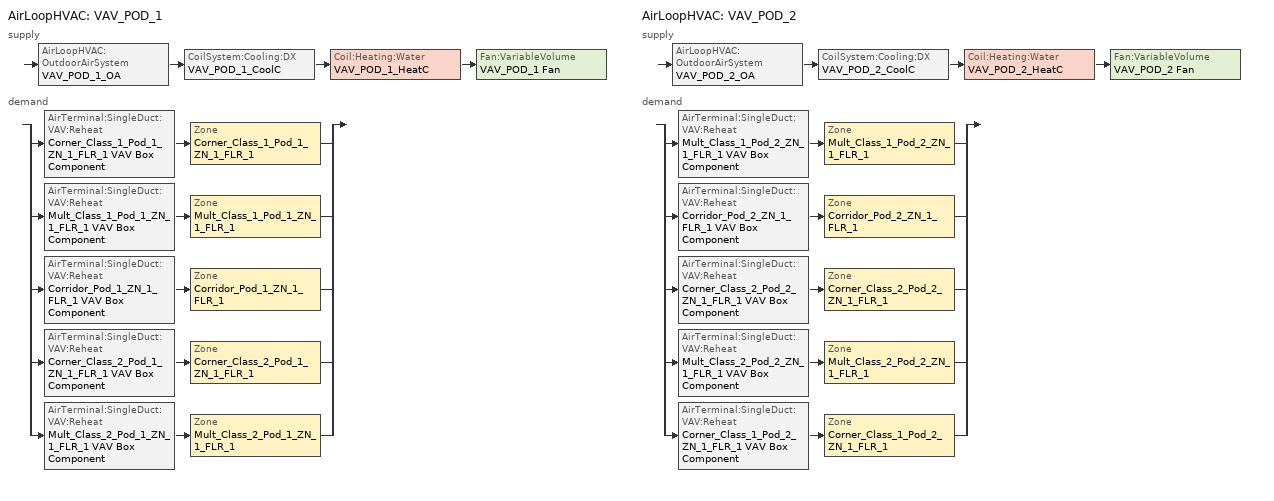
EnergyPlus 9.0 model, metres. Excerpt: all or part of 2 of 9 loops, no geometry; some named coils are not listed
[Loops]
AirLoopHVAC 'VAV_POD_1'
 supply: AirLoopHVAC:OutdoorAirSystem 'VAV_POD_1_OA' > CoilSystem:Cooling:DX 'VAV_POD_1_CoolC' > Coil:Heating:Water 'VAV_POD_1_HeatC' > Fan:VariableVolume 'VAV_POD_1 Fan'
 demand: split
  | AirTerminal:SingleDuct:VAV:Reheat 'Corner_Class_1_Pod_1_ZN_1_FLR_1 VAV Box Component' > Zone 'Corner_Class_1_Pod_1_ZN_1_FLR_1'
  | AirTerminal:SingleDuct:VAV:Reheat 'Mult_Class_1_Pod_1_ZN_1_FLR_1 VAV Box Component' > Zone 'Mult_Class_1_Pod_1_ZN_1_FLR_1'
  | AirTerminal:SingleDuct:VAV:Reheat 'Corridor_Pod_1_ZN_1_FLR_1 VAV Box Component' > Zone 'Corridor_Pod_1_ZN_1_FLR_1'
  | AirTerminal:SingleDuct:VAV:Reheat 'Corner_Class_2_Pod_1_ZN_1_FLR_1 VAV Box Component' > Zone 'Corner_Class_2_Pod_1_ZN_1_FLR_1'
  | AirTerminal:SingleDuct:VAV:Reheat 'Mult_Class_2_Pod_1_ZN_1_FLR_1 VAV Box Component' > Zone 'Mult_Class_2_Pod_1_ZN_1_FLR_1'
AirLoopHVAC 'VAV_POD_2'
 supply: AirLoopHVAC:OutdoorAirSystem 'VAV_POD_2_OA' > CoilSystem:Cooling:DX 'VAV_POD_2_CoolC' > Coil:Heating:Water 'VAV_POD_2_HeatC' > Fan:VariableVolume 'VAV_POD_2 Fan'
 demand: split
  | AirTerminal:SingleDuct:VAV:Reheat 'Mult_Class_1_Pod_2_ZN_1_FLR_1 VAV Box Component' > Zone 'Mult_Class_1_Pod_2_ZN_1_FLR_1'
  | AirTerminal:SingleDuct:VAV:Reheat 'Corridor_Pod_2_ZN_1_FLR_1 VAV Box Component' > Zone 'Corridor_Pod_2_ZN_1_FLR_1'
  | AirTerminal:SingleDuct:VAV:Reheat 'Corner_Class_2_Pod_2_ZN_1_FLR_1 VAV Box Component' > Zone 'Corner_Class_2_Pod_2_ZN_1_FLR_1'
  | AirTerminal:SingleDuct:VAV:Reheat 'Mult_Class_2_Pod_2_ZN_1_FLR_1 VAV Box Component' > Zone 'Mult_Class_2_Pod_2_ZN_1_FLR_1'
  | AirTerminal:SingleDuct:VAV:Reheat 'Corner_Class_1_Pod_2_ZN_1_FLR_1 VAV Box Component' > Zone 'Corner_Class_1_Pod_2_ZN_1_FLR_1'
[Sizing:Zone] Zone Cooling Design Supply Air Temperature Input Method=SupplyAirTemperature; Zone Cooling Design Supply Air Temperature {C}=12.8; Zone Heating Design Supply Air Temperature Input Method=SupplyAirTemperature; Zone Heating Design Supply Air Temperature {C}=40; Zone Cooling Design Supply Air Humidity Ratio {kgWater/kgDryAir}=0.0085; Zone Heating Design Supply Air Humidity Ratio {kgWater/kgDryAir}=0.008; Cooling Design Air Flow Method=DesignDay; Cooling Design Air Flow Rate {m3/s}=0; Cooling Minimum Air Flow {m3/s}=0; Cooling Minimum Air Flow Fraction=0; Heating Design Air Flow Method=DesignDay; Heating Design Air Flow Rate {m3/s}=0; Design Specification Zone Air Distribution Object=VAV_Zone_AirDistribution
Name | Design Specification Outdoor Air Object
Corner_Class_1_Pod_1_ZN_1_FLR_1 | SZ DSOA Corner_Class_1_Pod_1_ZN_1_FLR_1
Mult_Class_1_Pod_1_ZN_1_FLR_1 | SZ DSOA Mult_Class_1_Pod_1_ZN_1_FLR_1
Corridor_Pod_1_ZN_1_FLR_1 | SZ DSOA Corridor_Pod_1_ZN_1_FLR_1
Corner_Class_2_Pod_1_ZN_1_FLR_1 | SZ DSOA Corner_Class_2_Pod_1_ZN_1_FLR_1
Mult_Class_2_Pod_1_ZN_1_FLR_1 | SZ DSOA Mult_Class_2_Pod_1_ZN_1_FLR_1
Corner_Class_1_Pod_2_ZN_1_FLR_1 | SZ DSOA Corner_Class_1_Pod_2_ZN_1_FLR_1
Mult_Class_1_Pod_2_ZN_1_FLR_1 | SZ DSOA Mult_Class_1_Pod_2_ZN_1_FLR_1
Corridor_Pod_2_ZN_1_FLR_1 | SZ DSOA Corridor_Pod_2_ZN_1_FLR_1
Corner_Class_2_Pod_2_ZN_1_FLR_1 | SZ DSOA Corner_Class_2_Pod_2_ZN_1_FLR_1
Mult_Class_2_Pod_2_ZN_1_FLR_1 | SZ DSOA Mult_Class_2_Pod_2_ZN_1_FLR_1
[DesignSpecification:OutdoorAir]
Name | Outdoor Air Method | Outdoor Air Flow per Zone Floor Area {m3/s-m2} | Outdoor Air Flow per Person {m3/s-person}
SZ DSOA Corner_Class_1_Pod_1_ZN_1_FLR_1; SZ DSOA Mult_Class_1_Pod_1_ZN_1_FLR_1; SZ DSOA Corner_Class_2_Pod_1_ZN_1_FLR_1; SZ DSOA Mult_Class_2_Pod_1_ZN_1_FLR_1; SZ DSOA Corner_Class_1_Pod_2_ZN_1_FLR_1; SZ DSOA Mult_Class_1_Pod_2_ZN_1_FLR_1; SZ DSOA Corner_Class_2_Pod_2_ZN_1_FLR_1; SZ DSOA Mult_Class_2_Pod_2_ZN_1_FLR_1 | Flow/Area | 0.00187948
SZ DSOA Corridor_Pod_1_ZN_1_FLR_1; SZ DSOA Corridor_Pod_2_ZN_1_FLR_1 | Flow/Area | 0.000304781
Classroom_OA_Design_Spec | Sum | 0.00060972 | 0.00472
Corridor_OA_Design_Spec | Sum | 0.000304781 | 1e-08
[DesignSpecification:ZoneAirDistribution] Zone Air Distribution Effectiveness in Cooling Mode=1; Zone Air Distribution Effectiveness in Heating Mode=1
Name | Minimum Zone Ventilation Efficiency
VAV_Zone_AirDistribution | 0.6
Pod_Zones_Air_Distribution
[Sizing:System] Type of Load to Size On=Sensible; Central Heating Maximum System Air Flow Ratio=0.3; Preheat Design Temperature {C}=7; Preheat Design Humidity Ratio {kgWater/kgDryAir}=0.008; Precool Design Temperature {C}=12.8; Precool Design Humidity Ratio {kgWater/kgDryAir}=0.008; Central Cooling Design Supply Air Temperature {C}=12.8; Central Heating Design Supply Air Temperature {C}=12.8; Type of Zone Sum to Use=Coincident; 100% Outdoor Air in Cooling=No; 100% Outdoor Air in Heating=No; Central Cooling Design Supply Air Humidity Ratio {kgWater/kgDryAir}=0.0085; Central Heating Design Supply Air Humidity Ratio {kgWater/kgDryAir}=0.008; Cooling Supply Air Flow Rate Method=DesignDay; Cooling Supply Air Flow Rate {m3/s}=0; Heating Supply Air Flow Rate Method=DesignDay; Heating Supply Air Flow Rate {m3/s}=0; System Outdoor Air Method=ZoneSum
Name | Design Outdoor Air Flow Rate {m3/s}
VAV_POD_1 | 2.80986
VAV_POD_2 | 2.81193
[ZoneControl:Thermostat] Control Type Schedule=Dual Zone Control Type Sched
Name | Zone or ZoneList | Control 1
Corner_Class_1_Pod_1_ZN_1_FLR_1 Thermostat | Corner_Class_1_Pod_1_ZN_1_FLR_1 | Corner_Class_1_Pod_1_ZN_1_FLR_1 DualSPSched
Mult_Class_1_Pod_1_ZN_1_FLR_1 Thermostat | Mult_Class_1_Pod_1_ZN_1_FLR_1 | Mult_Class_1_Pod_1_ZN_1_FLR_1 DualSPSched
Corridor_Pod_1_ZN_1_FLR_1 Thermostat | Corridor_Pod_1_ZN_1_FLR_1 | Corridor_Pod_1_ZN_1_FLR_1 DualSPSched
Corner_Class_2_Pod_1_ZN_1_FLR_1 Thermostat | Corner_Class_2_Pod_1_ZN_1_FLR_1 | Corner_Class_2_Pod_1_ZN_1_FLR_1 DualSPSched
Mult_Class_2_Pod_1_ZN_1_FLR_1 Thermostat | Mult_Class_2_Pod_1_ZN_1_FLR_1 | Mult_Class_2_Pod_1_ZN_1_FLR_1 DualSPSched
Corner_Class_1_Pod_2_ZN_1_FLR_1 Thermostat | Corner_Class_1_Pod_2_ZN_1_FLR_1 | Corner_Class_1_Pod_2_ZN_1_FLR_1 DualSPSched
Mult_Class_1_Pod_2_ZN_1_FLR_1 Thermostat | Mult_Class_1_Pod_2_ZN_1_FLR_1 | Mult_Class_1_Pod_2_ZN_1_FLR_1 DualSPSched
Corridor_Pod_2_ZN_1_FLR_1 Thermostat | Corridor_Pod_2_ZN_1_FLR_1 | Corridor_Pod_2_ZN_1_FLR_1 DualSPSched
Corner_Class_2_Pod_2_ZN_1_FLR_1 Thermostat | Corner_Class_2_Pod_2_ZN_1_FLR_1 | Corner_Class_2_Pod_2_ZN_1_FLR_1 DualSPSched
Mult_Class_2_Pod_2_ZN_1_FLR_1 Thermostat | Mult_Class_2_Pod_2_ZN_1_FLR_1 | Mult_Class_2_Pod_2_ZN_1_FLR_1 DualSPSched
[ThermostatSetpoint:DualSetpoint] Heating Setpoint Temperature Schedule=HTGSETP_SCH_YES_OPTIMUM; Cooling Setpoint Temperature Schedule=CLGSETP_SCH_YES_OPTIMUM
Corner_Class_1_Pod_1_ZN_1_FLR_1 DualSPSched; Mult_Class_1_Pod_1_ZN_1_FLR_1 DualSPSched; Corridor_Pod_1_ZN_1_FLR_1 DualSPSched; Corner_Class_2_Pod_1_ZN_1_FLR_1 DualSPSched; Mult_Class_2_Pod_1_ZN_1_FLR_1 DualSPSched; Corner_Class_1_Pod_2_ZN_1_FLR_1 DualSPSched; Mult_Class_1_Pod_2_ZN_1_FLR_1 DualSPSched; Corridor_Pod_2_ZN_1_FLR_1 DualSPSched; Corner_Class_2_Pod_2_ZN_1_FLR_1 DualSPSched; Mult_Class_2_Pod_2_ZN_1_FLR_1 DualSPSched
[AirTerminal:SingleDuct:VAV:Reheat] Availability Schedule=ALWAYS_ON; Maximum Air Flow Rate {m3/s}=AUTOSIZE; Zone Minimum Air Flow Input Method=Constant; Maximum Hot Water or Steam Flow Rate {m3/s}=AUTOSIZE; Minimum Hot Water or Steam Flow Rate {m3/s}=0; Convergence Tolerance=0.001; Damper Heating Action=ReverseWithLimits; Maximum Flow Fraction During Reheat=0.5; Maximum Reheat Air Temperature {C}=40
Name | Constant Minimum Air Flow Fraction | Reheat Coil
Corner_Class_1_Pod_1_ZN_1_FLR_1 VAV Box Component | 0.986 | Corner_Class_1_Pod_1_ZN_1_FLR_1 VAV Box Reheat Coil
Mult_Class_1_Pod_1_ZN_1_FLR_1 VAV Box Component | 0.986 | Mult_Class_1_Pod_1_ZN_1_FLR_1 VAV Box Reheat Coil
Corridor_Pod_1_ZN_1_FLR_1 VAV Box Component | 0.986 | Corridor_Pod_1_ZN_1_FLR_1 VAV Box Reheat Coil
Corner_Class_2_Pod_1_ZN_1_FLR_1 VAV Box Component | 0.986 | Corner_Class_2_Pod_1_ZN_1_FLR_1 VAV Box Reheat Coil
Mult_Class_2_Pod_1_ZN_1_FLR_1 VAV Box Component | 0.986 | Mult_Class_2_Pod_1_ZN_1_FLR_1 VAV Box Reheat Coil
Corner_Class_1_Pod_2_ZN_1_FLR_1 VAV Box Component | 0.988 | Corner_Class_1_Pod_2_ZN_1_FLR_1 VAV Box Reheat Coil
Mult_Class_1_Pod_2_ZN_1_FLR_1 VAV Box Component | 0.988 | Mult_Class_1_Pod_2_ZN_1_FLR_1 VAV Box Reheat Coil
Corridor_Pod_2_ZN_1_FLR_1 VAV Box Component | 0.988 | Corridor_Pod_2_ZN_1_FLR_1 VAV Box Reheat Coil
Corner_Class_2_Pod_2_ZN_1_FLR_1 VAV Box Component | 0.988 | Corner_Class_2_Pod_2_ZN_1_FLR_1 VAV Box Reheat Coil
Mult_Class_2_Pod_2_ZN_1_FLR_1 VAV Box Component | 0.988 | Mult_Class_2_Pod_2_ZN_1_FLR_1 VAV Box Reheat Coil
[Zone equipment]
Corner_Class_1_Pod_1_ZN_1_FLR_1: Corner_Class_1_Pod_1_ZN_1_FLR_1 VAV Box Component
Mult_Class_1_Pod_1_ZN_1_FLR_1: Mult_Class_1_Pod_1_ZN_1_FLR_1 VAV Box Component
Corridor_Pod_1_ZN_1_FLR_1: Corridor_Pod_1_ZN_1_FLR_1 VAV Box Component
Corner_Class_2_Pod_1_ZN_1_FLR_1: Corner_Class_2_Pod_1_ZN_1_FLR_1 VAV Box Component
Mult_Class_2_Pod_1_ZN_1_FLR_1: Mult_Class_2_Pod_1_ZN_1_FLR_1 VAV Box Component
Corner_Class_1_Pod_2_ZN_1_FLR_1: Corner_Class_1_Pod_2_ZN_1_FLR_1 VAV Box Component
Mult_Class_1_Pod_2_ZN_1_FLR_1: Mult_Class_1_Pod_2_ZN_1_FLR_1 VAV Box Component
Corridor_Pod_2_ZN_1_FLR_1: Corridor_Pod_2_ZN_1_FLR_1 VAV Box Component
Corner_Class_2_Pod_2_ZN_1_FLR_1: Corner_Class_2_Pod_2_ZN_1_FLR_1 VAV Box Component
Mult_Class_2_Pod_2_ZN_1_FLR_1: Mult_Class_2_Pod_2_ZN_1_FLR_1 VAV Box Component
[Fan:VariableVolume] Availability Schedule=HVACOperationSchd; Fan Total Efficiency=0.59605; Pressure Rise {Pa}=1389.42; Maximum Flow Rate {m3/s}=AUTOSIZE; Fan Power Minimum Flow Rate Input Method=Fraction; Fan Power Minimum Flow Fraction=0.25; Motor Efficiency=0.917; Motor In Airstream Fraction=1; Fan Power Coefficient 1=0.0408; Fan Power Coefficient 2=0.088; Fan Power Coefficient 3=-0.0729; Fan Power Coefficient 4=0.9437; Fan Power Coefficient 5=0
VAV_POD_1 Fan; VAV_POD_2 Fan
[Coil:Cooling:DX:TwoSpeed] Availability Schedule=ALWAYS_ON; High Speed Gross Rated Total Cooling Capacity {W}Sep 25, 2012: DX_TwoSpeedObject_from_VAV=AUTOSIZE; High Speed Gross Rated Sensible Heat RatioSep 25, 2012: DX_TwoSpeedObject_from_VAV=AUTOSIZE; High Speed Gross Rated Cooling COP {W/W}Sep 25, 2012: DX_TwoSpeedObject_from_VAV=3.73224; High Speed Rated Air Flow Rate {m3/s}Sep 25, 2012: DX_TwoSpeedObject_from_VAV=AUTOSIZE; Low Speed Gross Rated Total Cooling Capacity {W}Sep 25, 2012: DX_TwoSpeedObject_from_VAV=AUTOSIZE; Low Speed Gross Rated Sensible Heat RatioSep 25, 2012: DX_TwoSpeedObject_from_VAV=AUTOSIZE; Low Speed Gross Rated Cooling COP {W/W}Sep 25, 2012: DX_TwoSpeedObject_from_VAV=3.73224; Low Speed Rated Air Flow Rate {m3/s}Sep 25, 2012: DX_TwoSpeedObject_from_VAV=AUTOSIZE
Name | Total Cooling Capacity Function of Temperature Curve | Total Cooling Capacity Function of Flow Fraction Curve | Energy Input Ratio Function of Temperature Curve | Energy Input Ratio Function of Flow Fraction Curve | Part Load Fraction Correlation Curve | Low Speed Total Cooling Capacity Function of Temperature Curve | Low Speed Energy Input Ratio Function of Temperature Curve
VAV_POD_1_CoolC DXCoil | VAV_POD_1_CoolCLennoxStandard10Ton_TGA120S2B_CapFT | VAV_POD_1_CoolCLennoxStandard10Ton_TGA120S2B_CapFF | VAV_POD_1_CoolCLennoxStandard10Ton_TGA120S2B_EIRFT | VAV_POD_1_CoolCLennoxStandard10Ton_TGA120S2B_EIRFFF | VAV_POD_1_CoolCLennoxStandard10Ton_TGA120S2B_PLR | VAV_POD_1_CoolCLennoxStandard10Ton_TGA120S2B_CapFT | VAV_POD_1_CoolCLennoxStandard10Ton_TGA120S2B_EIRFT
VAV_POD_2_CoolC DXCoil | VAV_POD_2_CoolCLennoxStandard10Ton_TGA120S2B_CapFT | VAV_POD_2_CoolCLennoxStandard10Ton_TGA120S2B_CapFF | VAV_POD_2_CoolCLennoxStandard10Ton_TGA120S2B_EIRFT | VAV_POD_2_CoolCLennoxStandard10Ton_TGA120S2B_EIRFFF | VAV_POD_2_CoolCLennoxStandard10Ton_TGA120S2B_PLR | VAV_POD_2_CoolCLennoxStandard10Ton_TGA120S2B_CapFT | VAV_POD_2_CoolCLennoxStandard10Ton_TGA120S2B_EIRFT
[Coil:Heating:Water] Availability Schedule=ALWAYS_ON; U-Factor Times Area Value {W/K}=AUTOSIZE; Maximum Water Flow Rate {m3/s}=AUTOSIZE; Performance Input Method=UFactorTimesAreaAndDesignWaterFlowRate; Rated Capacity {W}=AUTOSIZE; Rated Inlet Water Temperature {C}=82.2; Rated Inlet Air Temperature {C}=12.8; Rated Outlet Water Temperature {C}=71.1; Rated Outlet Air Temperature {C}=40
VAV_POD_1_HeatC; VAV_POD_2_HeatC
[CoilSystem:Cooling:DX] Availability Schedule=ALWAYS_ON
Name | Cooling Coil
VAV_POD_1_CoolC | VAV_POD_1_CoolC DXCoil
VAV_POD_2_CoolC | VAV_POD_2_CoolC DXCoil
[Controller:WaterCoil] Control Variable=Temperature; Action=Normal; Actuator Variable=Flow; Controller Convergence Tolerance {deltaC}=0.0001; Maximum Actuated Flow {m3/s}=AUTOSIZE; Minimum Actuated Flow {m3/s}=0
VAV_POD_1_HeatC_Controller; VAV_POD_2_HeatC_Controller
[Controller:OutdoorAir] Maximum Outdoor Air Flow Rate {m3/s}=AUTOSIZE; Economizer Control Type=DifferentialEnthalpy; Economizer Control Action Type=ModulateFlow; Lockout Type=LockoutWithHeating; Minimum Limit Type=FixedMinimum; Minimum Outdoor Air Schedule=MinOA_MotorizedDamper_Sched; Heat Recovery Bypass Control Type=BypassWhenOAFlowGreaterThanMinimum
Name | Minimum Outdoor Air Flow Rate {m3/s} | Minimum Outdoor Air Flow Rate {m3/s}                        !- Minimum Outdoor Air Flow Rate {m3/s}
VAV_POD_1_OA_Controller | AUTOSIZE
VAV_POD_2_OA_Controller |  | AUTOSIZE
[AirLoopHVAC] Design Supply Air Flow Rate {m3/s}=AUTOSIZE
VAV_POD_1; VAV_POD_2
[SetpointManager:Scheduled] Control Variable=Temperature; Schedule=VAV-Supply-Air-Temp-Sch
Name | Setpoint Node or NodeList
VAV_POD_1 SAT setpoint | VAV_POD_1 Supply Equipment Outlet Node
VAV_POD_2 SAT setpoint | VAV_POD_2 Supply Equipment Outlet Node
[SetpointManager:MixedAir] Control Variable=Temperature
Name | Setpoint Node or NodeList
VAV_POD_1_CoolC SAT Manager | VAV_POD_1_CoolC-VAV_POD_1_HeatCNode
VAV_POD_1_HeatC SAT Manager | VAV_POD_1_HeatC-VAV_POD_1 FanNode
VAV_POD_1_OAMixed Air Temp Manager | VAV_POD_1_OA-VAV_POD_1_CoolCNode
VAV_POD_2_CoolC SAT Manager | VAV_POD_2_CoolC-VAV_POD_2_HeatCNode
VAV_POD_2_HeatC SAT Manager | VAV_POD_2_HeatC-VAV_POD_2 FanNode
VAV_POD_2_OAMixed Air Temp Manager | VAV_POD_2_OA-VAV_POD_2_CoolCNode
[SetpointManager:OutdoorAirPretreat] Control Variable=Temperature; Minimum Setpoint Temperature {C}=-99; Maximum Setpoint Temperature {C}=99; Minimum Setpoint Humidity Ratio {kgWater/kgDryAir}=0.00001; Maximum Setpoint Humidity Ratio {kgWater/kgDryAir}=1
Name | Setpoint Node or NodeList
VAV_Pod_1 Heat Exhchanger Supply Air Temp Manager | VAV_Pod_1 Heat Recovery Outlet Node
VAV_Pod_2 Heat Exhchanger Supply Air Temp Manager | VAV_Pod_2 Heat Recovery Outlet Node
[HeatExchanger:AirToAir:SensibleAndLatent] Availability Schedule=Always_On; Nominal Supply Air Flow Rate {m3/s}=AUTOSIZE; Sensible Effectiveness at 100% Heating Air Flow=0.7; Latent Effectiveness at 100% Heating Air Flow=0.6; Sensible Effectiveness at 75% Heating Air Flow=0.7; Latent Effectiveness at 75% Heating Air Flow=0.6; Sensible Effectiveness at 100% Cooling Air Flow=0.75; Latent Effectiveness at 100% Cooling Air Flow=0.6; Sensible Effectiveness at 75% Cooling Air Flow=0.75; Latent Effectiveness at 75% Cooling Air Flow=0.6; Supply Air Outlet Temperature Control=Yes; Heat Exchanger Type=Rotary; Frost Control Type=ExhaustOnly; Threshold Temperature {C}=-23.3; Initial Defrost Time Fraction=0.167; Rate of Defrost Time Fraction Increase {1/K}=1.44
Name | Nominal Electric Power {W}
VAV_POD_1 OA Heat Recovery | 2066.1
VAV_Pod_2 OA Heat Recovery | 2067.54
[Controller:MechanicalVentilation]
VAV_POD_1_DCV: Always_On, No, ZoneSum, Corner_Class_1_Pod_1_ZN_1_FLR_1, Classroom_OA_Design_Spec, Pod_Zones_Air_Distribution, Mult_Class_1_Pod_1_ZN_1_FLR_1, Classroom_OA_Design_Spec, Pod_Zones_Air_Distribution, Corridor_Pod_1_ZN_1_FLR_1, Corridor_OA_Design_Spec, Pod_Zones_Air_Distribution, Corner_Class_2_Pod_1_ZN_1_FLR_1, Classroom_OA_Design_Spec, Pod_Zones_Air_Distribution, Mult_Class_2_Pod_1_ZN_1_FLR_1, Classroom_OA_Design_Spec, Pod_Zones_Air_Distribution
VAV_POD_2_DCV: Always_On, No, ZoneSum, Corner_Class_1_Pod_2_ZN_1_FLR_1, Classroom_OA_Design_Spec, Pod_Zones_Air_Distribution, Mult_Class_1_Pod_2_ZN_1_FLR_1, Classroom_OA_Design_Spec, Pod_Zones_Air_Distribution, Corridor_Pod_2_ZN_1_FLR_1, Corridor_OA_Design_Spec, Pod_Zones_Air_Distribution, Corner_Class_2_Pod_2_ZN_1_FLR_1, Classroom_OA_Design_Spec, Pod_Zones_Air_Distribution, Mult_Class_2_Pod_2_ZN_1_FLR_1, Classroom_OA_Design_Spec, Pod_Zones_Air_Distribution
[Schedule:Compact]
ALWAYS_ON: Through: 12/31, For: AllDays, Until: 24:00, 1
Dual Zone Control Type Sched: Through: 12/31, For: AllDays, Until: 24:00, 4
VAV-Supply-Air-Temp-Sch: Through: 12/31, For: AllDays, Until: 24:00, 12.8
HVACOperationSchd: Through: 12/31, For: Weekdays SummerDesignDay WinterDesignDay, Until: 07:00, 0, Until: 21:00, 1, Until: 24:00, 0, For: WeekEnds Holidays AllOtherDays, Until: 24:00, 0
HTGSETP_SCH_YES_OPTIMUM: Through: 12/31, For: SummerDesignDay, Until: 24:00, 15.6, For: WinterDesignDay, Until: 24:00, 21, For: Weekdays, Until: 06:00, 15.6, Until: 07:00, 17.8, Until: 08:00, 20, Until: 21:00, 21, Until: 24:00, 15.6, For: WeekEnds Holidays AllOtherDays, Until: 24:00, 15.6
CLGSETP_SCH_YES_OPTIMUM: Through: 12/31, For: SummerDesignDay, Until: 24:00, 24, For: WinterDesignDay, Until: 24:00, 26.7, For: Weekdays, Until: 06:00, 26.7, Until: 07:00, 25.6, Until: 08:00, 25, Until: 21:00, 24, Until: 24:00, 26.7, For: WeekEnds Holidays AllOtherDays, Until: 24:00, 26.7
MinOA_MotorizedDamper_Sched: Through: 12/31, For: Weekdays SummerDesignDay WinterDesignDay, Until: 08:00, 0, Until: 21:00, 1, Until: 24:00, 0, For: WeekEnds Holidays AllOtherDays, Until: 24:00, 0
[Curve:Quadratic]
Name | Coefficient1 Constant | Coefficient2 x | Coefficient3 x**2 | Minimum Value of x | Maximum Value of x
VAV_POD_1_CoolCLennoxStandard10Ton_TGA120S2B_CapFF; VAV_POD_2_CoolCLennoxStandard10Ton_TGA120S2B_CapFF | 0.77136 | 0.34053 | -0.11088 | 0.75918 | 1.13877
VAV_POD_1_CoolCLennoxStandard10Ton_TGA120S2B_EIRFFF; VAV_POD_2_CoolCLennoxStandard10Ton_TGA120S2B_EIRFFF | 1.2055 | -0.32953 | 0.12308 | 0.75918 | 1.13877
VAV_POD_1_CoolCLennoxStandard10Ton_TGA120S2B_PLR; VAV_POD_2_CoolCLennoxStandard10Ton_TGA120S2B_PLR | 0.771 | 0.229 | 0 | 0 | 1
[Curve:Biquadratic] Minimum Value of x=17; Maximum Value of x=22; Minimum Value of y=29; Maximum Value of y=46
Name | Coefficient1 Constant | Coefficient2 x | Coefficient3 x**2 | Coefficient4 y | Coefficient5 y**2 | Coefficient6 x*y
VAV_POD_1_CoolCLennoxStandard10Ton_TGA120S2B_CapFT; VAV_POD_2_CoolCLennoxStandard10Ton_TGA120S2B_CapFT | 0.42415 | 0.04426 | -0.00042 | 0.00333 | -0.00008 | -0.00021
VAV_POD_1_CoolCLennoxStandard10Ton_TGA120S2B_EIRFT; VAV_POD_2_CoolCLennoxStandard10Ton_TGA120S2B_EIRFT | 1.23649 | -0.02431 | 0.00057 | -0.01434 | 0.00063 | -0.00038
